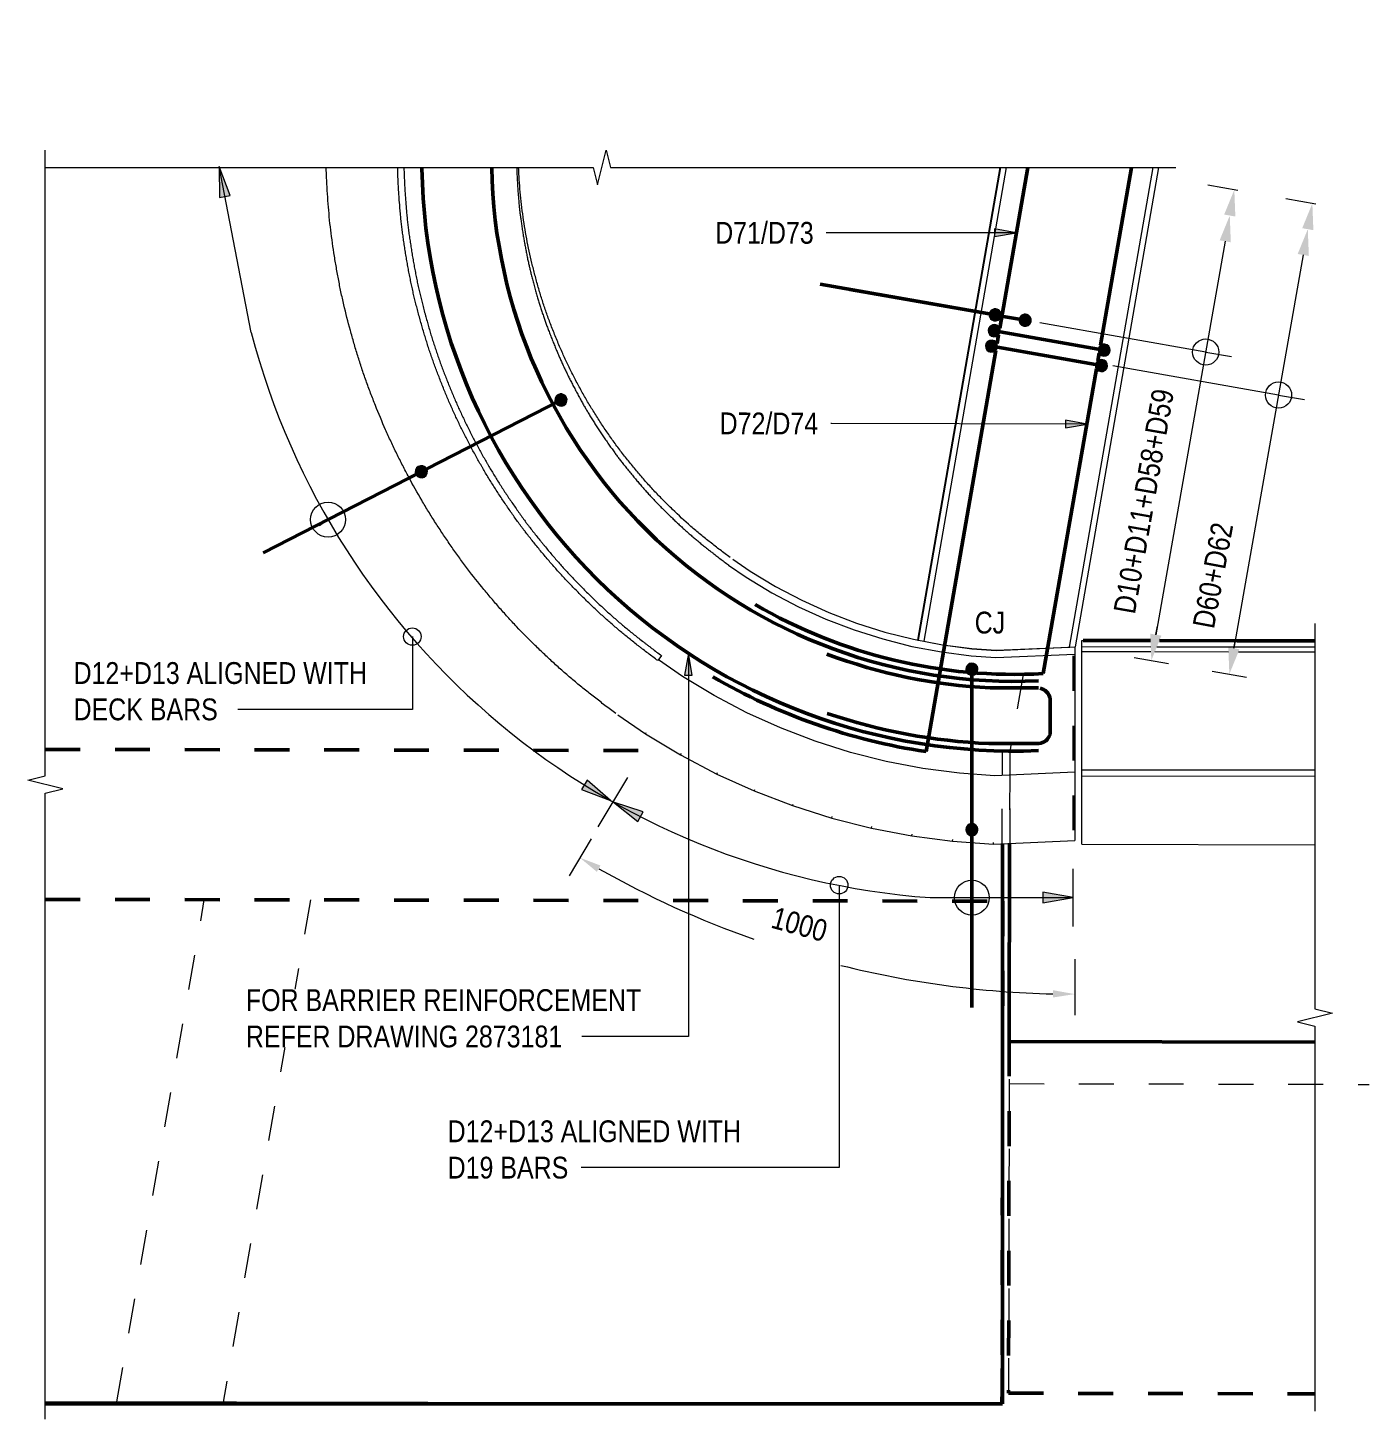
# Model space of a CAD drawing. Header units: metres. Extents: x 0 to 21, y 3 to 546.
# Drawn here: x 17.548 to 21.394, y 507.638 to 511.627 of the extents above; entities that cross this region are included whole.
import ezdxf

# ---------------------------------------------------------------- set-up
doc = ezdxf.new("R2010")
doc.units = ezdxf.units.M
doc.linetypes.add('JacobsDash', pattern=[0.0045, 0.003, -0.0015])
doc.linetypes.add('JacobsGridLine', pattern=[0.0145, 0.01, -0.001, 0.0025, -0.001])
doc.layers.get('Defpoints').update_dxf_attribs({"color": 41})
for name, color, linetype, lineweight in [('A-ANNO-DIMS', 7, 'Continuous', 9), ('A-ANNO-NOTE', 7, 'Continuous', 9), ('A-DETL', 7, 'Continuous', 13), ('A-DETL-GENF', 7, 'Continuous', 9), ('A-FLOR', 7, 'Continuous', 50), ('A-FLOR-HDLN', 7, 'JacobsDash', 18), ('A-WALL', 7, 'Continuous', 50), ('G-ANNO-TEXT', 7, 'Continuous', 9), ('S-BEAM', 7, 'Continuous', 50), ('S-BEAM-HDLN', 7, 'JacobsDash', 18), ('S-GRID', 7, 'Continuous', 9)]:
    doc.layers.add(name, color=color, linetype=linetype, lineweight=lineweight)
doc.styles.add('Arial Narrow_2', font='ARIALN.TTF', dxfattribs={"height": 0.0625})
doc.dimstyles.new('Dimension_Angle_T___º___1', dxfattribs={"dimscale": 0.3048, "dimtxt": 0.063964, "dimasz": 0.205052, "dimexe": 0.19685, "dimexo": 0.131234, "dimgap": 0.164042, "dimtad": 1, "dimdec": 3, "dimlfac": 1000, "dimrnd": 0.001, "dimzin": 0, "dimdsep": 46, "dimtxsty": 'Arial Narrow_2', "dimsah": 1, "dimcen": 0.09, "dimadec": 0, "dimazin": 0, "dimtfac": 1, "dimtdec": 4, "dimtix": 1, "dimtmove": 2, "dimatfit": 3, "dimfxl": 1, "dimtvp": 1, "dimtolj": 1, "dimtzin": 0, "dimlwd": 18, "dimlwe": 18, "dimarcsym": 2})

# ---------------------------------------------------------------- blocks, each defined once
blk = doc.blocks.new('Walls 2 - Walls 2-6845191-DRG-2873136 - DETAIL D')
at = {"layer": 'A-WALL', "lineweight": 13}
for p, q in [((-1111.6472, 509.872), (-1111.4112, 511.2266)), ((-1111.6446, 509.8715), (-1111.4085, 511.2266)), ((-1111.3933, 511.2266), (-1111.6299, 509.8687)), ((-1111.2116, 509.8518), (-1110.972, 511.2266)), ((-1110.9568, 511.2266), (-1111.1962, 509.8525)), ((-1111.6472, 509.872), (-1111.6446, 509.8715)), ((-1111.6446, 509.8715), (-1111.6299, 509.8687)), ((-1111.6299, 509.8687), (-1111.5759, 509.8584)), ((-1111.5759, 509.8584), (-1111.4917, 509.8474)), ((-1111.4225, 509.8425), (-1111.2116, 509.8518)), ((-1111.2115, 509.8518), (-1111.1962, 509.8525)), ((-1111.4917, 509.8474), (-1111.4225, 509.8425))]:
    blk.add_line(p, q, dxfattribs=at)
blk = doc.blocks.new('Generic Models 2 - Generic Models 2-7441711-DRG-2873136 - DETAIL D')
at = {"layer": 'S-BEAM'}
for p, q in [((-1111.1731, 509.8709), (-1110.9797, 509.8704)), ((-1111.1731, 509.8709), (-1111.1731, 509.8708)), ((-1110.9797, 509.8703), (-1111.1731, 509.8708)), ((-1110.5083, 509.8691), (-1110.9543, 509.8702)), ((-1110.9542, 509.8703), (-1110.5083, 509.8692)), ((-1111.3838, 509.2892), (-1111.3849, 508.7213)), ((-1111.3849, 508.7213), (-1110.5083, 508.7191))]:
    blk.add_line(p, q, dxfattribs=at)
at = {"layer": 'S-BEAM-HDLN'}
for p, q in [((-1111.3446, 509.7731), (-1111.3833, 509.551)), ((-1111.3833, 509.551), (-1111.3834, 509.4849)), ((-1111.3834, 509.4848), (-1111.3838, 509.2893))]:
    blk.add_line(p, q, dxfattribs=at)
blk = doc.blocks.new('03_SFR_ACS_Abutment_BR08_Retaining wall CS - ABUTMENT SOUTH WEST_B08-7985321-DRG-2873136 - DETAIL D')
at = {"layer": 'S-BEAM', "color": 252, "linetype": 'JacobsDash', "true_color": 0x888888}
for p, q in [((-1111.3846, 508.7213), (-1111.3868, 507.7129)), ((-1111.3868, 507.7129), (-1110.5083, 507.7109))]:
    blk.add_line(p, q, dxfattribs=at)
at = {"layer": 'S-BEAM-HDLN', "color": 252, "true_color": 0x888888}
for p, q in [((-1111.3825, 509.2893), (-1111.382, 509.4849)), ((-1111.382, 509.485), (-1111.382, 509.4879)), ((-1111.3837, 508.7214), (-1111.3825, 509.2892)), ((-1111.3859, 507.7129), (-1111.3837, 508.7213))]:
    blk.add_line(p, q, dxfattribs=at)
blk = doc.blocks.new('B_Det_Reinf_Bar Section_2D - Reo Dot_Scale 25_Cog End-6466701-DRG-2873136 - DETAIL D')
at = {"layer": 'A-DETL-GENF'}
blk.add_hatch(color=256, dxfattribs=at).paths.add_polyline_path([(-1111.4934, 509.7709), (-1111.4889, 509.7711), (-1111.4845, 509.7725), (-1111.4807, 509.775), (-1111.4776, 509.7783), (-1111.4755, 509.7824), (-1111.4745, 509.7869), (-1111.4747, 509.7914), (-1111.4761, 509.7958), (-1111.4785, 509.7996), (-1111.4819, 509.8027), (-1111.4859, 509.8048), (-1111.4904, 509.8058), (-1111.495, 509.8056), (-1111.4993, 509.8042), (-1111.5032, 509.8018), (-1111.5063, 509.7984), (-1111.5084, 509.7943), (-1111.5094, 509.7899), (-1111.5092, 509.7853), (-1111.5078, 509.781), (-1111.5053, 509.7771), (-1111.5019, 509.774), (-1111.4979, 509.7719)])
for start, end in [(25.0533, 205.0533), (205.0533, 25.0533)]:
    blk.add_arc((-1111.4919, 509.7884), 0.0175, start, end, dxfattribs=at)
blk = doc.blocks.new('CS_DET_Rebar Tagging1 - Scale 50-7773065-DRG-2873136 - DETAIL D')
at = {"layer": 'A-DETL-GENF', "lineweight": 13}
blk.add_line((-1111.4919, 509.1335), (-1111.4919, 509.0612), dxfattribs=at)
blk.add_circle((-1111.4919, 509.1335), 0.05, dxfattribs=at)
blk = doc.blocks.new('CS_DET_Rebar Tagging1 - Scale 50-7773066-DRG-2873136 - DETAIL D')
at = {"layer": 'A-DETL-GENF', "lineweight": 13}
blk.add_line((-1113.3377, 510.2171), (-1113.3619, 510.1994), dxfattribs=at)
blk.add_circle((-1113.3377, 510.2171), 0.05, dxfattribs=at)
blk = doc.blocks.new('B_Det_Reinf_Bar Section_2D - Reo Dot_Scale 25_Cog End-2355448-DRG-2873136 - DETAIL D')
at = {"layer": 'A-DETL-GENF'}
blk.add_hatch(color=256, dxfattribs=at).paths.add_polyline_path([(-1111.3408, 510.7713), (-1111.3363, 510.7714), (-1111.3319, 510.7728), (-1111.3281, 510.7753), (-1111.325, 510.7786), (-1111.3229, 510.7827), (-1111.3219, 510.7871), (-1111.3221, 510.7917), (-1111.3234, 510.7961), (-1111.3259, 510.7999), (-1111.3292, 510.803), (-1111.3333, 510.8051), (-1111.3378, 510.8061), (-1111.3423, 510.8059), (-1111.3467, 510.8046), (-1111.3505, 510.8021), (-1111.3537, 510.7986), (-1111.3557, 510.7947), (-1111.3567, 510.7902), (-1111.3565, 510.7857), (-1111.3552, 510.7813), (-1111.3527, 510.7774), (-1111.3493, 510.7744), (-1111.3453, 510.7722)])
for start, end in [(54.9462, 234.9462), (234.9462, 54.9462)]:
    blk.add_arc((-1111.3393, 510.7887), 0.0175, start, end, dxfattribs=at)
blk = doc.blocks.new('B_Det_Reinf_Bar Section_2D - Reo Dot_Scale 25_Cog End-V4-DRG-2873136 - DETAIL D')
at = {"layer": 'A-DETL-GENF'}
blk.add_hatch(color=256, dxfattribs=at).paths.add_polyline_path([(-1111.4264, 510.7863), (-1111.4218, 510.7865), (-1111.4175, 510.7879), (-1111.4136, 510.7904), (-1111.4105, 510.7937), (-1111.4082, 510.7986), (-1111.4074, 510.8022), (-1111.4076, 510.8068), (-1111.409, 510.8112), (-1111.4115, 510.815), (-1111.4148, 510.8181), (-1111.419, 510.8203), (-1111.4233, 510.8212), (-1111.4279, 510.821), (-1111.4323, 510.8196), (-1111.4361, 510.8172), (-1111.4392, 510.8138), (-1111.4413, 510.8098), (-1111.4423, 510.8053), (-1111.4421, 510.8008), (-1111.4407, 510.7964), (-1111.4383, 510.7925), (-1111.4349, 510.7895), (-1111.4309, 510.7873)])
for start, end in [(54.9462, 234.9462), (234.9462, 54.9462)]:
    blk.add_arc((-1111.4249, 510.8038), 0.0175, start, end, dxfattribs=at)
blk = doc.blocks.new('T2DExtentArrowReinf1 - Extent-7773067-DRG-2873136 - DETAIL D')
at = {"layer": 'A-DETL-GENF'}
for p, q in [((-1110.7297, 511.1609), (-1110.8155, 511.176)), ((-1110.7656, 511.0149), (-1110.9644, 509.8873)), ((-1110.8216, 510.6974), (-1111.2968, 510.7812)), ((-1110.9881, 509.8153), (-1110.9775, 509.8135))]:
    blk.add_line(p, q, dxfattribs=at)
blk = doc.blocks.new('T2DExtentArrowReinf1 - Extent-7773068-DRG-2873136 - DETAIL D')
at = {"layer": 'A-DETL-GENF'}
for p, q in [((-1110.506, 511.1218), (-1110.5918, 511.1369)), ((-1110.5419, 510.9758), (-1110.7407, 509.8482)), ((-1110.6127, 510.5742), (-1111.088, 510.6581)), ((-1110.7644, 509.7762), (-1110.7537, 509.7744))]:
    blk.add_line(p, q, dxfattribs=at)
blk = doc.blocks.new('CS_DET_BreakLine_ViewScale - Std Break-7449599-DRG-2873136 - DETAIL D')
at = {"layer": 'A-DETL-GENF'}
for p, q in [((-1112.5652, 511.1766), (-1112.5402, 511.2766)), ((-1112.5402, 511.2766), (-1112.5277, 511.2266)), ((-1114.1483, 511.2266), (-1112.5777, 511.2266)), ((-1112.5777, 511.2266), (-1112.5652, 511.1766)), ((-1112.5277, 511.2266), (-1110.9071, 511.2266))]:
    blk.add_line(p, q, dxfattribs=at)
blk = doc.blocks.new('CS_DET_BreakLine_ViewScale - Std Break-7449598-DRG-2873136 - DETAIL D')
at = {"layer": 'A-DETL-GENF'}
for p, q in [((-1114.1483, 509.4825), (-1114.1483, 511.2766)), ((-1114.1983, 509.47), (-1114.1483, 509.4825)), ((-1114.0983, 509.445), (-1114.1983, 509.47)), ((-1114.1483, 509.4325), (-1114.0983, 509.445)), ((-1114.1483, 507.6384), (-1114.1483, 509.4325))]:
    blk.add_line(p, q, dxfattribs=at)
blk = doc.blocks.new('CS_DET_BreakLine_ViewScale - Std Break-8193141-DRG-2873136 - DETAIL D')
at = {"layer": 'A-DETL-GENF'}
for p, q in [((-1110.5083, 509.9193), (-1110.5083, 508.8151)), ((-1110.5083, 508.8151), (-1110.4583, 508.8026)), ((-1110.4583, 508.8026), (-1110.5583, 508.7776)), ((-1110.5583, 508.7776), (-1110.5083, 508.7651)), ((-1110.5083, 508.7651), (-1110.5083, 507.6609))]:
    blk.add_line(p, q, dxfattribs=at)
blk = doc.blocks.new('CS_Arrowhead - CS_Arrowhead-6323874-DRG-2873136 - DETAIL D')
at = {"layer": 'A-ANNO-NOTE'}
blk.add_hatch(color=256, dxfattribs=at).paths.add_polyline_path([(-1113.6486, 511.1407), (-1113.6502, 511.2296), (-1113.6183, 511.1466)])
at = {"layer": 'A-ANNO-NOTE', "lineweight": 13}
for p, q in [((-1113.6183, 511.1466), (-1113.6502, 511.2296)), ((-1113.6502, 511.2296), (-1113.6486, 511.1407)), ((-1113.6486, 511.1407), (-1113.6183, 511.1466))]:
    blk.add_line(p, q, dxfattribs=at)
blk = doc.blocks.new('CS_Arrowhead - CS_Arrowhead-2458042-DRG-2873136 - DETAIL D')
at = {"layer": 'A-ANNO-NOTE'}
blk.add_hatch(color=256, dxfattribs=at).paths.add_polyline_path([(-1112.6108, 509.4434), (-1112.595, 509.4699), (-1112.5278, 509.4118)])
at = {"layer": 'A-ANNO-NOTE', "lineweight": 13}
for p, q in [((-1112.595, 509.4699), (-1112.6108, 509.4434)), ((-1112.5278, 509.4118), (-1112.595, 509.4699)), ((-1112.6108, 509.4434), (-1112.5278, 509.4118))]:
    blk.add_line(p, q, dxfattribs=at)
blk = doc.blocks.new('DIMBLOCK2-DRG-2873136 - DETAIL D')
at = {"layer": 'A-ANNO-DIMS', "color": 0, "lineweight": 18, "transparency": 16777216}
for p, q in [((19.1631, 509.3021), (19.1, 509.1964)), ((20.5495, 508.9575), (20.5495, 508.7969))]:
    blk.add_line(p, q, dxfattribs=at)
for start, end in [(240.4817, 250.5951), (255.996, 268.7072)]:
    blk.add_arc((20.5495, 511.6269), 2.77, start, end, dxfattribs=at)
at = {"layer": 'A-ANNO-DIMS', "color": 0, "transparency": 16777216}
for points in [[(19.1795, 509.2075), (19.19, 509.2255), (19.1307, 509.2479)], [(20.4872, 508.8681), (20.4869, 508.8472), (20.5495, 508.8569)]]:
    blk.add_solid(points, dxfattribs=at)
at = {"layer": 'Defpoints', "color": 0, "transparency": 16777216}
for p in [(20.5495, 511.6269), (19.1836, 509.3365), (20.5495, 508.9975), (20.0557, 508.9013)]:
    blk.add_point(p, dxfattribs=at)
at = {"layer": 'A-ANNO-DIMS', "color": 0, "lineweight": 18, "transparency": 16777216, "insert": (19.6919, 509.1084), "char_height": 0.0625, "width": 0.190066, "attachment_point": 1, "rotation": 344.5945, "line_spacing_factor": 0.974696, "style": 'Arial Narrow_2'}
blk.add_mtext('\\A1;1000\u200d', dxfattribs=at)

msp = doc.modelspace()

# ---------------------------------------------------------------- hatches: boundary and pattern name
at = {"layer": 'A-ANNO-NOTE', "lineweight": 5}
for points in [[(21.0098731, 511.0859652), (21.0068942, 511.1626475), (20.9778669, 511.091609), (20.9968489, 511.0882618)], [(20.9968489, 511.0121047), (20.99387, 511.0887871), (20.9648427, 511.0177485)], [(21.2335774, 511.0468531), (21.2305985, 511.1235355), (21.2015712, 511.0524969), (21.2205532, 511.0491497)], [(21.2205532, 510.9729926), (21.2175743, 511.049675), (21.188547, 510.9786365)], [(20.7689855, 509.8134628), (20.7980128, 509.8845014), (20.7660066, 509.8901452)], [(20.9926898, 509.7743508), (21.0217171, 509.8453893), (20.9897109, 509.8510332), (20.9917469, 509.7986239)]]:
    msp.add_hatch(color=256, dxfattribs=at).paths.add_polyline_path(points)
at = {"layer": 'G-ANNO-TEXT'}
for points in [[(20.3819329, 511.0393036), (20.3194329, 511.050324), (20.3194329, 511.0282832)], [(20.5853986, 510.4909353), (20.5229213, 510.5020833), (20.5228763, 510.4800425)], [(19.4419345, 509.8334457), (19.430914, 509.7709457), (19.4529549, 509.7709457)]]:
    msp.add_hatch(color=256, dxfattribs=at).paths.add_polyline_path(points)

# ---------------------------------------------------------------- linework, layer by layer
at = {"layer": 'A-ANNO-NOTE'}
for p, q in [((20.9250911, 510.6973535), (20.9989516, 510.6843293)), ((21.1339774, 510.5742081), (21.2078379, 510.5611839)), ((20.7820097, 509.8873233), (20.7863511, 509.9119435)), ((21.005714, 509.8482113), (21.0100554, 509.8728314)), ((20.7197451, 509.8221456), (20.8182258, 509.80478)), ((20.9434495, 509.7830336), (21.0419301, 509.765668))]:
    msp.add_line(p, q, dxfattribs=at)
for centre in [(20.9248539, 510.6973953), (20.9248539, 510.6973953), (21.1337402, 510.5742499), (21.1337402, 510.5742499)]:
    msp.add_circle(centre, 0.0375, dxfattribs=at)
at = {"layer": 'A-DETL'}
for p, q in [((18.1887769, 510.7536782), (18.0962723, 511.2295731)), ((19.1835743, 509.3364718), (19.2680888, 509.4781839)), ((20.5445513, 509.0507047), (20.5445513, 509.2157047)), ((20.1345946, 509.1335219), (20.5453384, 509.1335219))]:
    msp.add_line(p, q, dxfattribs=at)
at = {"layer": 'A-DETL', "lineweight": 50}
for p, q in [((20.3345244, 510.7659869), (20.4147846, 511.2266398)), ((20.7119537, 511.2266398), (20.6231201, 510.7167795)), ((19.819317, 510.8923404), (20.3215682, 510.8037758)), ((19.9048928, 510.8772503), (20.3044646, 510.8067918)), ((20.3386719, 510.8007598), (20.4071441, 510.7886858)), ((20.3267748, 510.7215083), (20.3311287, 510.7464975)), ((20.6167128, 510.7060372), (20.3357807, 510.7555754)), ((20.12305, 509.5522312), (20.3234293, 510.7023068)), ((20.6088983, 510.6617209), (20.3279662, 510.7112591)), ((20.6191168, 510.6938025), (20.6154104, 510.67253)), ((20.6113755, 510.6493713), (20.459171, 509.7757946)), ((18.6915975, 510.3623229), (19.0764743, 510.5599101)), ((18.2224428, 510.1214694), (18.676147, 510.354391)), ((18.6227701, 510.3269885), (18.6606966, 510.3464591)), ((20.2545204, 509.3457356), (20.2545204, 509.7883681)), ((20.2545204, 508.8183681), (20.2545204, 509.3283681)), ((20.2545204, 509.2783681), (20.2545204, 509.3110006)), ((20.3425915, 509.2871094), (20.3425915, 507.6821094)), ((20.3425915, 507.6821094), (17.5981825, 507.6821094))]:
    msp.add_line(p, q, dxfattribs=at)
at = {"layer": 'A-DETL', "linetype": 'JacobsDash', "lineweight": 25}
msp.add_line((20.5453384, 509.8264026), (20.5453384, 509.2866767), dxfattribs=at)
at = {"layer": 'A-DETL', "color": 252, "lineweight": 50, "true_color": 0x888888}
for p, q in [((20.4451804, 509.7350331), (20.3073931, 509.7350331)), ((20.4785546, 509.6007861), (20.4785546, 509.7050373)), ((20.4465485, 509.5750707), (20.3029885, 509.5750707))]:
    msp.add_line(p, q, dxfattribs=at)
for centre, radius, start, end in [((20.3762867, 511.2518762), 1.6984068, 180.9650306, 272.3247657), ((20.3762867, 511.2518762), 1.4984068, 180.9650306, 272.6352701), ((20.3762867, 511.2518762), 1.5184068, 249.2835707, 267.3994649), ((20.4404282, 509.6961812), 0.0391414, 13.0768493, 75.1691448), ((20.3762867, 511.2518762), 1.6784068, 251.3525455, 267.4970206), ((20.4416782, 509.6139079), 0.0391414, 277.1477363, 340.4127386)]:
    msp.add_arc(centre, radius, start, end, dxfattribs=at)
at = {"layer": 'A-DETL'}
msp.add_arc((20.2937327, 511.3031953), 2.1755018, 194.6310231, 265.8050637, dxfattribs=at)
at = {"layer": 'A-DETL', "lineweight": 50}
for radius, end in [(1.4784068, 273.2138704), (1.7184068, 261.525621)]:
    msp.add_arc((20.3762867, 511.2518762), radius, 239.8125896, end, dxfattribs=at)
at = {"layer": 'A-FLOR', "lineweight": 13}
for p, q in [((19.5689248, 510.1033761), (19.6186922, 510.0692405)), ((19.5569098, 510.0871716), (19.5566648, 510.0868358)), ((19.5567141, 510.0868358), (19.6075555, 510.0519425)), ((19.6075555, 510.0519425), (19.6813774, 510.0074352)), ((19.6186922, 510.0692405), (19.6914873, 510.02538)), ((19.6914873, 510.02538), (19.7667441, 509.985885)), ((19.6813774, 510.0074352), (19.7576985, 509.9673545)), ((19.7667441, 509.985885), (19.8441981, 509.9508878)), ((19.7576985, 509.9673545), (19.8362507, 509.931835)), ((19.8362507, 509.931835), (19.9167499, 509.9010106)), ((19.8441981, 509.9508878), (19.9235682, 509.9205206)), ((19.9167499, 509.9010106), (19.9989487, 509.8749765)), ((19.9235682, 509.9205206), (20.0046124, 509.8948762)), ((20.0046124, 509.8948762), (20.0870165, 509.8740484)), ((19.9989487, 509.8749765), (20.08253, 509.8538278)), ((20.08253, 509.8538278), (20.1671888, 509.8376467)), ((20.0870165, 509.8740484), (20.1704795, 509.8581181)), ((20.1704795, 509.8581181), (20.2137706, 509.8524732)), ((20.2137706, 509.8524732), (20.2547471, 509.8471304)), ((20.4898274, 509.8495914), (20.5499782, 509.852259)), ((20.5499782, 509.852259), (20.5499619, 509.8314216)), ((20.5699788, 509.8529651), (20.7674568, 509.852813)), ((20.5699927, 509.8707542), (20.7667793, 509.8702538)), ((20.7850589, 509.8527994), (21.2381825, 509.8524504)), ((20.7921646, 509.8701892), (21.2381825, 509.8690551)), ((19.364974, 509.827127), (19.3543477, 509.8128868)), ((19.4245079, 509.7676265), (19.3558483, 509.8147488)), ((20.1671888, 509.8376467), (20.2526659, 509.826479)), ((20.2526659, 509.826479), (20.3236465, 509.8214337)), ((20.2547471, 509.8471304), (20.3239258, 509.8422307)), ((20.3236465, 509.8214337), (20.5499619, 509.8314216)), ((20.3239258, 509.8422307), (20.4898274, 509.8495914)), ((20.5499619, 509.8314216), (20.5496977, 509.4930828)), ((20.7680459, 509.8376491), (20.5699669, 509.8377984)), ((20.9902374, 509.8374816), (20.778865, 509.8376409)), ((21.2381825, 509.8372946), (21.0184772, 509.8374603)), ((19.5154001, 509.7128275), (19.4245079, 509.7676265)), ((19.6093648, 509.6634811), (19.5154001, 509.7128275)), ((19.2397065, 509.6574266), (19.3186689, 509.6032335)), ((19.7060742, 509.6197513), (19.6093648, 509.6634811)), ((19.8051922, 509.5817974), (19.7060742, 509.6197513)), ((19.3186689, 509.6032335), (19.4194311, 509.5424838)), ((19.9063856, 509.5497475), (19.8051922, 509.5817974)), ((19.4194311, 509.5424838), (19.5235974, 509.4877799)), ((20.0092836, 509.5237109), (19.9063856, 509.5497475)), ((20.1135213, 509.5037876), (20.0092836, 509.5237109)), ((20.2187605, 509.490038), (20.1135213, 509.5037876)), ((20.5496977, 509.4930828), (20.3191005, 509.482906)), ((20.5496977, 509.4930828), (20.549545, 509.2974534)), ((20.5697032, 509.5001068), (21.2381825, 509.4995611)), ((19.5235974, 509.4877799), (19.6308054, 509.4393029)), ((20.3191005, 509.482906), (20.2187605, 509.490038)), ((20.5696893, 509.4823074), (21.2381825, 509.4817503)), ((19.6308054, 509.4393029), (19.740689, 509.3972267)), ((19.740689, 509.3972267), (19.852865, 509.3616983)), ((19.852865, 509.3616983), (19.9669321, 509.3328356)), ((19.9669321, 509.3328356), (20.0824905, 509.3107486)), ((20.0824905, 509.3107486), (20.1991563, 509.2955061)), ((20.1991563, 509.2955061), (20.3164719, 509.2871674)), ((20.3164719, 509.2871674), (20.549545, 509.2974534)), ((20.5695366, 509.2867019), (21.2381825, 509.2852742)), ((20.3396374, 507.6832799), (17.5981825, 507.6883974))]:
    msp.add_line(p, q, dxfattribs=at)
at = {"layer": 'A-FLOR', "lineweight": 13, "flags": 128}
for points in [[(20.5699669, 509.8377984), (20.5699728, 509.8453818), (20.5699788, 509.8529651)], [(20.5697032, 509.5001068), (20.569756, 509.5676452), (20.5698087, 509.6351835), (20.5698614, 509.7027218), (20.5699142, 509.7702601), (20.5699669, 509.8377984)], [(20.5696893, 509.4823074), (20.5696963, 509.4912071), (20.5697032, 509.5001068)], [(20.5695366, 509.2867019), (20.5695536, 509.3084421), (20.5695705, 509.3301806), (20.5695875, 509.3519177), (20.5696045, 509.3736531), (20.5696214, 509.3953871), (20.5696384, 509.4171195), (20.5696554, 509.4388503), (20.5696724, 509.4605797), (20.5696893, 509.4823074)]]:
    msp.add_lwpolyline(points, dxfattribs=at)
at = {"layer": 'A-FLOR', "lineweight": 13}
for points, knots in [([(19.233849, 509.6613828), (19.2233567, 509.6691275), (19.2078228, 509.6807567), (19.187531, 509.6962726), (19.1725004, 509.7079436), (19.1577454, 509.7195327), (19.1432488, 509.7310629), (19.1288884, 509.7426952), (19.1097688, 509.7585511), (19.0858272, 509.7791036), (19.0575316, 509.8043415), (19.0298686, 509.8301221), (18.9935902, 509.8652148), (18.9578768, 509.9008937), (18.9236397, 509.9379571), (18.8984974, 509.9662406), (18.8738646, 509.9949686), (18.841748, 510.0338865), (18.8103347, 510.0734014), (18.7805811, 510.114154), (18.7588535, 510.1451433), (18.7375549, 510.1764271), (18.7168466, 510.2081036), (18.696679, 510.2401281), (18.6706115, 510.2833303), (18.646224, 510.3275275), (18.6226899, 510.372157), (18.6056746, 510.4059546), (18.5893468, 510.4400996), (18.5684391, 510.4860287), (18.549211, 510.5326938), (18.5307833, 510.5796673), (18.5176252, 510.6151454), (18.5053205, 510.6509381), (18.4937046, 510.6869608), (18.4828892, 510.7232217), (18.469374, 510.7718357), (18.4565865, 510.8206501), (18.4458025, 510.8699554), (18.4384202, 510.9070841), (18.4317013, 510.9443177), (18.4236788, 510.9941236), (18.416542, 511.0440945), (18.4114827, 511.094296), (18.4084127, 511.1320173), (18.4058733, 511.1697768), (18.4043471, 511.2013264), (18.4036685, 511.2202858), (18.4034697, 511.2266395)], [-1, -1, -1, -1, -0.999, -0.9985, -0.998, -0.9975, -0.997, -0.9965, -0.996, -0.995, -0.994, -0.993, -0.992, -0.99, -0.989, -0.988, -0.987, -0.986, -0.984, -0.983, -0.982, -0.981, -0.98, -0.979, -0.978, -0.976, -0.975, -0.974, -0.973, -0.972, -0.97, -0.969, -0.968, -0.967, -0.966, -0.965, -0.964, -0.962, -0.961, -0.96, -0.959, -0.958, -0.956, -0.955, -0.954, -0.953, -0.952, -0.95149605979, -0.95149605979, -0.95149605979, -0.95149605979]), ([(19.3543477, 509.8128868), (19.3448364, 509.8199073), (19.3307454, 509.8304534), (19.3147324, 509.8426872), (19.3056952, 509.8496694), (19.296588, 509.8567531), (19.2852787, 509.8656257), (19.267832, 509.879477), (19.2517192, 509.8926176), (19.2353423, 509.9064557), (19.222897, 509.9171933), (19.2104453, 509.9281423), (19.1982536, 509.9390743), (19.1862719, 509.9500485), (19.1742613, 509.9612755), (19.1622341, 509.9727318), (19.1499824, 509.9845894), (19.1375244, 509.9967847), (19.1215026, 510.0126654), (19.1061949, 510.0282287), (19.0917916, 510.0434164), (19.0808259, 510.0552684), (19.0697172, 510.0675229), (19.0550155, 510.0840417), (19.0404466, 510.100853), (19.02625, 510.1176912), (19.0155208, 510.130646), (19.0045937, 510.1440252), (18.9939646, 510.1572085), (18.9836869, 510.1701781), (18.9754269, 510.1808217), (18.9690062, 510.1892495), (18.9627322, 510.1975963), (18.9548307, 510.2083229), (18.9452393, 510.221646), (18.9323926, 510.2398415), (18.9193899, 510.2586969), (18.907026, 510.2770747), (18.8978921, 510.2909253), (18.8887999, 510.304976), (18.8798444, 510.3190713), (18.8710664, 510.3331607), (18.8625253, 510.34716), (18.855708, 510.358613), (18.8503851, 510.3677488), (18.8450408, 510.3770479), (18.8383629, 510.3888945), (18.8303248, 510.4034774), (18.8235911, 510.4159284), (18.8181836, 510.4260426), (18.810218, 510.4410601), (18.8013311, 510.4582122), (18.7915215, 510.4778356), (18.7843341, 510.4925742), (18.7772426, 510.5074823), (18.7702723, 510.5224912), (18.7635889, 510.537268), (18.7571701, 510.5519083), (18.7507498, 510.5669981), (18.7443549, 510.5824236), (18.7379609, 510.5981942), (18.7293871, 510.6197083), (18.7213516, 510.6404593), (18.7137976, 510.6608544), (18.70841, 510.6759133), (18.7031074, 510.6912831), (18.6978684, 510.7069719), (18.6928221, 510.7225776), (18.6879969, 510.7380486), (18.6832854, 510.7537362), (18.678692, 510.7695873), (18.6748825, 510.7831672), (18.6718298, 510.7942545), (18.6687642, 510.8055029), (18.6650695, 510.8192783), (18.6608641, 510.8354436), (18.6575778, 510.8485901), (18.6550873, 510.858933), (18.6527049, 510.8691109), (18.6497993, 510.8820904), (18.6463852, 510.8981694), (18.6430873, 510.9144379), (18.6399257, 510.930786), (18.6369049, 510.947167), (18.6340521, 510.9634521), (18.6313227, 510.9799157), (18.6290921, 510.9940251), (18.6273488, 511.0053759), (18.6256693, 511.0165618), (18.6236835, 511.0303282), (18.6215106, 511.0464815), (18.6198955, 511.059618), (18.6187251, 511.0699893), (18.6176006, 511.0805562), (18.6157597, 511.0994215), (18.6139065, 511.1217454), (18.6122671, 511.1444195), (18.6111899, 511.1610959), (18.6102721, 511.1776112), (18.6094933, 511.1942989), (18.6088616, 511.2107404), (18.6085373, 511.2215016), (18.6084026, 511.226704)], [-1, -1, -1, -1, -0.9990234375, -0.99853515625, -0.99829101562, -0.998046875, -0.99755859375, -0.9970703125, -0.99609375, -0.99560546875, -0.9951171875, -0.99462890625, -0.994140625, -0.99365234375, -0.9931640625, -0.99267578125, -0.9921875, -0.99169921875, -0.9912109375, -0.990234375, -0.98974609375, -0.9892578125, -0.98876953125, -0.98828125, -0.9873046875, -0.98681640625, -0.986328125, -0.98583984375, -0.9853515625, -0.98486328125, -0.984375, -0.98413085938, -0.98388671875, -0.9833984375, -0.98291015625, -0.982421875, -0.9814453125, -0.98095703125, -0.98046875, -0.97998046875, -0.9794921875, -0.97900390625, -0.978515625, -0.97802734375, -0.97778320312, -0.9775390625, -0.97705078125, -0.9765625, -0.97607421875, -0.97583007812, -0.9755859375, -0.974609375, -0.97412109375, -0.9736328125, -0.97314453125, -0.97265625, -0.97216796875, -0.9716796875, -0.97119140625, -0.970703125, -0.97021484375, -0.9697265625, -0.96875, -0.96826171875, -0.9677734375, -0.96728515625, -0.966796875, -0.96630859375, -0.9658203125, -0.96533203125, -0.96484375, -0.96435546875, -0.96411132812, -0.9638671875, -0.96337890625, -0.962890625, -0.96240234375, -0.96215820312, -0.9619140625, -0.96142578125, -0.9609375, -0.96044921875, -0.9599609375, -0.95947265625, -0.958984375, -0.95849609375, -0.9580078125, -0.95776367188, -0.95751953125, -0.95703125, -0.95654296875, -0.9560546875, -0.95581054688, -0.95556640625, -0.955078125, -0.9541015625, -0.95361328125, -0.953125, -0.95263671875, -0.9521484375, -0.95166015625, -0.95120026457, -0.95120026457, -0.95120026457, -0.95120026457]), ([(18.6263283, 511.2266797), (18.6264601, 511.2216185), (18.6267793, 511.2110501), (18.627402, 511.1948436), (18.6281738, 511.1783084), (18.6290823, 511.1619593), (18.6301496, 511.1454352), (18.6313706, 511.1285501), (18.6326947, 511.1118647), (18.6341349, 511.095464), (18.635434, 511.0821499), (18.6365432, 511.0717274), (18.6376955, 511.061517), (18.6392878, 511.0485652), (18.6414355, 511.0325975), (18.6434028, 511.0189589), (18.6450697, 511.0078572), (18.6463682, 510.9994023), (18.6476904, 510.9909578), (18.6494671, 510.9798534), (18.6517224, 510.9662487), (18.6545458, 510.9501317), (18.6575384, 510.9339036), (18.6606701, 510.9177103), (18.6639358, 510.9016006), (18.6673134, 510.8856937), (18.6701796, 510.8728906), (18.6725255, 510.862869), (18.6749821, 510.8526666), (18.6782298, 510.8396742), (18.6823967, 510.8236566), (18.686066, 510.8099756), (18.6891167, 510.798782), (18.6921506, 510.7877627), (18.6959302, 510.77429), (18.7004764, 510.758602), (18.705136, 510.7430872), (18.709903, 510.7278028), (18.7148942, 510.7123672), (18.7200804, 510.6968367), (18.7253208, 510.6816476), (18.7306364, 510.6667899), (18.738104, 510.6466276), (18.7460651, 510.6260679), (18.7545917, 510.604672), (18.7609385, 510.5890181), (18.7672748, 510.5737341), (18.7736251, 510.5588091), (18.7799578, 510.5443653), (18.7865609, 510.5297657), (18.7934612, 510.5149075), (18.8004798, 510.5001526), (18.8075888, 510.4855749), (18.8172947, 510.466159), (18.8260929, 510.4491777), (18.8339988, 510.4342727), (18.8393718, 510.424223), (18.8460545, 510.4118662), (18.8540167, 510.3974212), (18.8606186, 510.3857097), (18.8658946, 510.3765295), (18.8711419, 510.3675234), (18.877868, 510.3562233), (18.8863159, 510.3423767), (18.8950085, 510.3284244), (18.9038818, 510.3144585), (18.9128928, 510.3005332), (18.9219364, 510.28682), (18.931123, 510.2731627), (18.9406304, 510.2592731), (18.9502843, 510.2453729), (18.959828, 510.2318581), (18.9693167, 510.2186772), (18.9771122, 510.2080949), (18.9832892, 510.1998771), (18.9896201, 510.1915672), (18.9977773, 510.1810558), (19.0079561, 510.1682112), (19.0167299, 510.1573279), (19.023947, 510.1484649), (19.0311221, 510.1397083), (19.0400014, 510.1289879), (19.0540475, 510.1123279), (19.068484, 510.0956693), (19.083041, 510.0793132), (19.0940379, 510.067182), (19.1048675, 510.0554774), (19.1190514, 510.040521), (19.134189, 510.0251298), (19.1500832, 510.0093754), (19.1624765, 509.9972434), (19.1746397, 509.9854716), (19.1865508, 509.9741261), (19.198434, 509.9630182), (19.2102739, 509.9521739), (19.2223292, 509.9413641), (19.2346564, 509.9305245), (19.2469687, 509.9199017), (19.2631461, 509.9062324), (19.2790418, 509.8932685), (19.2963625, 509.879517), (19.3076101, 509.8706928), (19.3166603, 509.8636533), (19.323391, 509.8584532), (19.3301619, 509.8532611), (19.3438746, 509.8428208), (19.3555259, 509.8341009), (19.364974, 509.827127)], [0.95120835068, 0.95120835068, 0.95120835068, 0.95120835068, 0.95166015625, 0.9521484375, 0.95263671875, 0.953125, 0.95361328125, 0.9541015625, 0.95458984375, 0.955078125, 0.95556640625, 0.95581054688, 0.9560546875, 0.95654296875, 0.95703125, 0.95751953125, 0.95776367188, 0.9580078125, 0.95825195312, 0.95849609375, 0.958984375, 0.95947265625, 0.9599609375, 0.96044921875, 0.9609375, 0.96142578125, 0.9619140625, 0.96215820312, 0.96240234375, 0.962890625, 0.96337890625, 0.9638671875, 0.96411132812, 0.96435546875, 0.96484375, 0.96533203125, 0.9658203125, 0.96630859375, 0.966796875, 0.96728515625, 0.9677734375, 0.96826171875, 0.96875, 0.9697265625, 0.97021484375, 0.970703125, 0.97119140625, 0.9716796875, 0.97216796875, 0.97265625, 0.97314453125, 0.9736328125, 0.97412109375, 0.974609375, 0.9755859375, 0.97583007812, 0.97607421875, 0.9765625, 0.97705078125, 0.9775390625, 0.97778320312, 0.97802734375, 0.978515625, 0.97900390625, 0.9794921875, 0.97998046875, 0.98046875, 0.98095703125, 0.9814453125, 0.98193359375, 0.982421875, 0.98291015625, 0.9833984375, 0.98388671875, 0.98413085938, 0.984375, 0.98486328125, 0.9853515625, 0.98583984375, 0.98608398438, 0.986328125, 0.98681640625, 0.9873046875, 0.98828125, 0.98876953125, 0.9892578125, 0.98974609375, 0.990234375, 0.9912109375, 0.99169921875, 0.9921875, 0.99267578125, 0.9931640625, 0.99365234375, 0.994140625, 0.99462890625, 0.9951171875, 0.99560546875, 0.99609375, 0.9970703125, 0.99755859375, 0.998046875, 0.99829101562, 0.99853515625, 0.99877929688, 0.9990234375, 1, 1, 1, 1]), ([(18.9496411, 511.2266771), (18.9496845, 511.2253036), (18.9498804, 511.2193493), (18.9502932, 511.2086035), (18.9508288, 511.1971355), (18.9513104, 511.1881024), (18.9518264, 511.1791856), (18.9524237, 511.1699249), (18.9530957, 511.160384), (18.9538216, 511.150577), (18.9547586, 511.1387804), (18.9559503, 511.1252236), (18.9569711, 511.1147771), (18.9578038, 511.1069577), (18.9584241, 511.1014622), (18.9591006, 511.095804), (18.9600962, 511.0878917), (18.9615079, 511.0773857), (18.9631451, 511.0660274), (18.9645803, 511.0564667), (18.9657306, 511.0489767), (18.9669007, 511.0415038), (18.9684358, 511.0319108), (18.9699462, 511.0228039), (18.9714642, 511.0140208), (18.9730409, 511.0051359), (18.9751036, 510.9939509), (18.9777017, 510.9805168), (18.9799337, 510.9695075), (18.9817562, 510.9608263), (18.9830899, 510.9546287), (18.9844024, 510.9486888), (18.9856893, 510.9430266), (18.9869547, 510.9376207), (18.9883408, 510.931862), (18.9898229, 510.9258595), (18.9919354, 510.9174939), (18.99483, 510.9063622), (18.9980429, 510.8943784), (19.0008252, 510.8841699), (19.0028481, 510.876823), (19.0048201, 510.8697501), (19.0073787, 510.8607033), (19.0104592, 510.8500762), (19.0135712, 510.8397167), (19.0160398, 510.8317261), (19.0185797, 510.8236576), (19.0219072, 510.8133648), (19.0261448, 510.800675), (19.030266, 510.7887362), (19.0342866, 510.7774971), (19.0387241, 510.7655119), (19.0435092, 510.7529692), (19.0478783, 510.7417956), (19.051614, 510.7323817), (19.0554252, 510.7228552), (19.0599978, 510.7115813), (19.0652869, 510.6988256), (19.0695141, 510.6888941), (19.0727869, 510.6813721), (19.0760055, 510.6740901), (19.0794683, 510.6664304), (19.0831241, 510.6585078), (19.0869191, 510.6503842), (19.0916653, 510.6404083), (19.0973682, 510.6287133), (19.102264, 510.61892), (19.1062894, 510.6110095), (19.1103668, 510.6030883), (19.1146921, 510.5948205), (19.1192426, 510.5862406), (19.1228071, 510.5795737), (19.1263061, 510.5730789), (19.1308602, 510.5646982), (19.1363601, 510.5547223), (19.1415946, 510.545439), (19.1456411, 510.5383988), (19.1485609, 510.5333876), (19.1515533, 510.5283246), (19.1557523, 510.5213134), (19.1613866, 510.512077), (19.1685445, 510.5005865), (19.1759417, 510.4889436), (19.1834842, 510.4772878), (19.1896937, 510.467873), (19.1946949, 510.4604011), (19.19988, 510.4527264), (19.2052974, 510.4448109), (19.2109159, 510.4366923), (19.2163784, 510.4288594), (19.2230362, 510.4194326), (19.2306545, 510.4088526), (19.2365493, 510.4008543), (19.2409813, 510.3949579), (19.2445174, 510.3903159), (19.2482251, 510.3855087), (19.2534105, 510.3788618), (19.2603481, 510.3701054), (19.2678496, 510.3607985), (19.2742659, 510.3529189), (19.2805372, 510.3452654), (19.2865785, 510.3379732), (19.2923454, 510.3311016), (19.2981396, 510.3242616), (19.3055024, 510.3156882), (19.314519, 510.3053745), (19.3234848, 510.2953012), (19.3324726, 510.2853873), (19.339452, 510.2778475), (19.3447011, 510.2722767), (19.3499596, 510.2667675), (19.3571441, 510.2593729), (19.3665569, 510.2498834), (19.3750998, 510.2414135), (19.381429, 510.2352), (19.3851546, 510.2315575), (19.3906387, 510.2262104), (19.3985718, 510.2185349), (19.4083984, 510.2091761), (19.4163752, 510.2017205), (19.4226548, 510.1959392), (19.4288625, 510.1902842), (19.4352969, 510.1845136), (19.4418984, 510.1786807), (19.4486391, 510.172781), (19.4552266, 510.1670982), (19.4616254, 510.1616633), (19.4662856, 510.1577481), (19.4709282, 510.153892), (19.4770313, 510.1488801), (19.4836341, 510.1435455), (19.4908527, 510.1377899), (19.4966472, 510.1332029), (19.5025843, 510.1285313), (19.5086731, 510.1237682), (19.5147006, 510.11908), (19.520523, 510.1145818), (19.5263773, 510.1100925), (19.5343677, 510.1040089), (19.5445119, 510.0963648), (19.5527544, 510.0902387), (19.5569098, 510.0871716)], [0.95151300015, 0.95151300015, 0.95151300015, 0.95151300015, 0.95166015625, 0.9521484375, 0.95263671875, 0.95288085938, 0.953125, 0.95361328125, 0.95385742188, 0.9541015625, 0.95458984375, 0.955078125, 0.95556640625, 0.95581054688, 0.9560546875, 0.95629882812, 0.95654296875, 0.95703125, 0.95751953125, 0.95776367188, 0.9580078125, 0.95825195312, 0.95849609375, 0.958984375, 0.95922851562, 0.95947265625, 0.9599609375, 0.96044921875, 0.9609375, 0.96118164062, 0.96142578125, 0.96166992188, 0.9619140625, 0.96215820312, 0.96240234375, 0.96264648438, 0.962890625, 0.96337890625, 0.9638671875, 0.96411132812, 0.96435546875, 0.96459960938, 0.96484375, 0.96533203125, 0.9658203125, 0.96606445312, 0.96630859375, 0.966796875, 0.96728515625, 0.9677734375, 0.96826171875, 0.96875, 0.96923828125, 0.9697265625, 0.96997070312, 0.97021484375, 0.970703125, 0.97119140625, 0.9716796875, 0.97192382812, 0.97216796875, 0.97265625, 0.97290039062, 0.97314453125, 0.9736328125, 0.97412109375, 0.974609375, 0.97485351562, 0.97509765625, 0.9755859375, 0.97583007812, 0.97607421875, 0.97631835938, 0.9765625, 0.97705078125, 0.9775390625, 0.97778320312, 0.97802734375, 0.97827148438, 0.978515625, 0.97900390625, 0.9794921875, 0.97998046875, 0.98046875, 0.98095703125, 0.98120117188, 0.9814453125, 0.98193359375, 0.98217773438, 0.982421875, 0.98291015625, 0.9833984375, 0.98388671875, 0.98413085938, 0.984375, 0.98461914062, 0.98486328125, 0.9853515625, 0.98583984375, 0.98608398438, 0.986328125, 0.98681640625, 0.98706054688, 0.9873046875, 0.98779296875, 0.98828125, 0.98876953125, 0.9892578125, 0.98974609375, 0.98999023438, 0.990234375, 0.99072265625, 0.9912109375, 0.99169921875, 0.99194335938, 0.99206542969, 0.9921875, 0.99267578125, 0.9931640625, 0.99365234375, 0.99389648438, 0.994140625, 0.99462890625, 0.99487304688, 0.9951171875, 0.99560546875, 0.99584960938, 0.99609375, 0.99633789062, 0.99658203125, 0.9970703125, 0.99731445312, 0.99755859375, 0.99780273438, 0.998046875, 0.99829101562, 0.99853515625, 0.99877929688, 0.9990234375, 0.99951171875, 1, 1, 1, 1]), ([(19.5615061, 510.1086066), (19.5518535, 510.1156729), (19.5326929, 510.1299775), (19.5044253, 510.1520028), (19.4765141, 510.1744381), (19.4400009, 510.2051847), (19.4049662, 510.2379789), (19.3708066, 510.2713709), (19.3458202, 510.2970387), (19.3218636, 510.3234102), (19.2985523, 510.3504003), (19.2753636, 510.378156), (19.2528503, 510.4064938), (19.2314934, 510.4352621), (19.2108721, 510.4645241), (19.1906103, 510.4944629), (19.1711215, 510.5248319), (19.1529836, 510.5549161), (19.1356164, 510.5854339), (19.1183834, 510.6173869), (19.1019091, 510.6498059), (19.0868444, 510.6813928), (19.0725479, 510.7134349), (19.0582108, 510.747941), (19.0447037, 510.7827579), (19.0327892, 510.8156876), (19.0217537, 510.8488022), (19.0113696, 510.8833913), (19.0018444, 510.9181847), (18.9930731, 510.9523606), (18.9851427, 510.9867917), (18.9782623, 511.0219845), (18.9722339, 511.0574252), (18.9666943, 511.0933465), (18.9620345, 511.1294037), (18.9587215, 511.1649607), (18.9565285, 511.1973031), (18.9554031, 511.2179235), (18.9549996, 511.2266026)], [-1, -1, -1, -1, -0.9910714286, -0.9821428571, -0.9732142857, -0.9642857143, -0.9464285714, -0.9375, -0.9285714286, -0.9196428571, -0.9107142857, -0.9017857143, -0.8928571429, -0.8839285714, -0.875, -0.8660714286, -0.8571428571, -0.8482142857, -0.8392857143, -0.8303571429, -0.8214285714, -0.8125, -0.8035714286, -0.7946428571, -0.7857142857, -0.7767857143, -0.7678571429, -0.7589285714, -0.75, -0.7410714286, -0.7321428571, -0.7232142857, -0.7142857143, -0.7053571429, -0.6964285714, -0.6875, -0.6785714286, -0.6720916737, -0.6720916737, -0.6720916737, -0.6720916737]), ([(20.5699788, 509.8529651), (20.5699808, 509.8556163), (20.5699855, 509.8615657), (20.5699901, 509.8674796), (20.5699927, 509.8707542)], [0, 0, 0, 0, 0.444444444, 1, 1, 1, 1])]:
    msp.add_open_spline(points, degree=3, knots=knots, dxfattribs=at)
at = {"layer": 'A-FLOR-HDLN'}
for p, q in [((19.3186689, 509.6032335), (19.3210854, 509.6069869)), ((19.4194311, 509.5424838), (19.4216385, 509.5464017)), ((19.5235974, 509.4877799), (19.5255845, 509.4918505)), ((19.6308054, 509.4393029), (19.6325618, 509.4435134)), ((19.740689, 509.3972267), (19.7422046, 509.4015637)), ((19.852865, 509.3616983), (19.8541313, 509.3661474)), ((19.9669321, 509.3328356), (19.9679408, 509.3373818)), ((20.0824905, 509.3107486), (20.0832344, 509.3153762)), ((20.1991563, 509.2955061), (20.1996292, 509.3001987)), ((20.3164726, 509.2872171), (20.3165357, 509.2919176))]:
    msp.add_line(p, q, dxfattribs=at)
at = {"layer": 'G-ANNO-TEXT'}
for p, q in [((20.3819329, 511.0393036), (20.3194329, 511.050324)), ((20.3194329, 511.050324), (20.3194329, 511.0282832)), ((19.838868, 511.0393036), (19.8372378, 511.0393036)), ((20.3819329, 511.0393036), (19.838868, 511.0393036)), ((20.3194329, 511.0282832), (20.3819329, 511.0393036)), ((19.8516602, 510.4924329), (19.85003, 510.4924363)), ((20.5853986, 510.4909353), (19.8516602, 510.4924329)), ((20.5229213, 510.5020833), (20.5228763, 510.4800425)), ((20.5228763, 510.4800425), (20.5853986, 510.4909353)), ((20.5853986, 510.4909353), (20.5229213, 510.5020833)), ((18.6505398, 509.8817849), (18.6505398, 509.6731473)), ((19.4419345, 509.8334457), (19.430914, 509.7709457)), ((19.4529549, 509.7709457), (19.4419345, 509.8334457)), ((19.4419345, 509.8334457), (19.4419345, 508.7354782)), ((19.430914, 509.7709457), (19.4529549, 509.7709457)), ((18.5712217, 509.6731473), (18.1499287, 509.6731473)), ((18.6505398, 509.6731473), (18.5712217, 509.6731473)), ((19.874177, 509.1691776), (19.874177, 508.3594799)), ((19.3667532, 508.7354782), (19.1367948, 508.7354782)), ((19.4419345, 508.7354782), (19.3667532, 508.7354782)), ((19.6656298, 508.3594799), (19.1347082, 508.3594799)), ((19.874177, 508.3594799), (19.6656298, 508.3594799))]:
    msp.add_line(p, q, dxfattribs=at)
for centre in [(18.6505398, 509.8817849), (19.874177, 509.1691776)]:
    msp.add_circle(centre, 0.025, dxfattribs=at)
at = {"layer": 'S-BEAM', "color": 252, "linetype": 'JacobsDash', "true_color": 0x888888}
for p, q in [((17.5981825, 509.5584005), (19.3985092, 509.5550397)), ((17.5981825, 509.1283998), (20.3435338, 509.1232748)), ((20.3435338, 509.1232748), (20.3408456, 507.6832773)), ((20.3408456, 507.6832773), (20.3396869, 507.6832795))]:
    msp.add_line(p, q, dxfattribs=at)
at = {"layer": 'S-BEAM-HDLN', "color": 252, "true_color": 0x888888}
for p, q in [((20.3420255, 509.4839674), (20.3421549, 509.5532781)), ((20.3416603, 509.2883287), (20.3420253, 509.483868)), ((20.3413523, 509.1233085), (20.3416601, 509.2882293)), ((17.8033958, 507.6880639), (18.0541787, 509.1275485)), ((18.3585984, 509.1269803), (18.1078155, 507.6874957)), ((20.3386641, 507.6833313), (20.3413522, 509.1232789))]:
    msp.add_line(p, q, dxfattribs=at)
at = {"layer": 'S-GRID', "linetype": 'JacobsGridLine', "lineweight": 18}
msp.add_line((20.3615708, 508.6003557), (21.3935086, 508.5980862), dxfattribs=at)

# ---------------------------------------------------------------- block references
at = {"layer": 'A-ANNO-NOTE'}
for name in ['CS_Arrowhead - CS_Arrowhead-6323874-DRG-2873136 - DETAIL D', 'CS_Arrowhead - CS_Arrowhead-2458042-DRG-2873136 - DETAIL D']:
    msp.add_blockref(name, (1131.7464397, 0), dxfattribs=at)
for name, p, rotation in [('CS_Arrowhead - CS_Arrowhead-6323874-DRG-2873136 - DETAIL D', (1119.2329996, 1049.3698648), 50.80302473065891), ('CS_Arrowhead - CS_Arrowhead-2458042-DRG-2873136 - DETAIL D', (1236.909699, 642.0852017), 30.84022759539132)]:
    msp.add_blockref(name, p, dxfattribs=dict(at, rotation=rotation))
at = {"layer": 'A-DETL-GENF'}
for name, p in [('CS_DET_BreakLine_ViewScale - Std Break-7449598-DRG-2873136 - DETAIL D', (1131.7464397, 0)), ('CS_DET_BreakLine_ViewScale - Std Break-7449599-DRG-2873136 - DETAIL D', (1131.7464397, 0)), ('T2DExtentArrowReinf1 - Extent-7773067-DRG-2873136 - DETAIL D', (1131.7464397, 0)), ('T2DExtentArrowReinf1 - Extent-7773068-DRG-2873136 - DETAIL D', (1131.7464397, 0)), ('B_Det_Reinf_Bar Section_2D - Reo Dot_Scale 25_Cog End-V4-DRG-2873136 - DETAIL D', (1131.7464397, 0)), ('B_Det_Reinf_Bar Section_2D - Reo Dot_Scale 25_Cog End-2355448-DRG-2873136 - DETAIL D', (1131.7464397, 0)), ('CS_DET_Rebar Tagging1 - Scale 50-7773066-DRG-2873136 - DETAIL D', (1131.7464397, 0)), ('CS_DET_BreakLine_ViewScale - Std Break-8193141-DRG-2873136 - DETAIL D', (1131.7464397, 0)), ('B_Det_Reinf_Bar Section_2D - Reo Dot_Scale 25_Cog End-6466701-DRG-2873136 - DETAIL D', (1131.7464397, 0)), ('B_Det_Reinf_Bar Section_2D - Reo Dot_Scale 25_Cog End-6466701-DRG-2873136 - DETAIL D', (1131.7464397, -0.46)), ('CS_DET_Rebar Tagging1 - Scale 50-7773065-DRG-2873136 - DETAIL D', (1131.7464397, 0))]:
    msp.add_blockref(name, p, dxfattribs=at)
for p, rotation in [((1018.2182052, 1217.5081933), 59.94621442041939), ((1018.2103907, 1217.463877), 59.94621442041939), ((1018.5333432, 1217.4526234), 59.94621442041939), ((1018.5255287, 1217.4083071), 59.94621442041939), ((73.1888627, -711.0661851), 297.1749478184387), ((72.7885355, -711.2717041), 297.1749478184388)]:
    msp.add_blockref('B_Det_Reinf_Bar Section_2D - Reo Dot_Scale 25_Cog End-6466701-DRG-2873136 - DETAIL D', p, dxfattribs=dict(at, rotation=rotation))
at = {"layer": 'A-WALL', "lineweight": 13}
msp.add_blockref('Walls 2 - Walls 2-6845191-DRG-2873136 - DETAIL D', (1131.7464397, 0), dxfattribs=at)
at = {"layer": 'S-BEAM-HDLN'}
msp.add_blockref('Generic Models 2 - Generic Models 2-7441711-DRG-2873136 - DETAIL D', (1131.7464397, 0), dxfattribs=at)
at = {"layer": 'S-BEAM-HDLN', "color": 252, "true_color": 0x888888}
msp.add_blockref('03_SFR_ACS_Abutment_BR08_Retaining wall CS - ABUTMENT SOUTH WEST_B08-7985321-DRG-2873136 - DETAIL D', (1131.7464397, 0), dxfattribs=at)

# ---------------------------------------------------------------- texts
at = {"layer": 'G-ANNO-TEXT', "char_height": 0.0625, "attachment_point": 1, "style": 'Arial Narrow_2', "bg_fill": 3, "box_fill_scale": 1, "bg_fill_color": 256, "bg_fill_transparency": 0}
for s, insert in [('DECK BARS ', (17.6791735, 509.7043973)), ('D12+D13 ALIGNED WITH ', (18.7515962, 508.4949096)), ('D19 BARS', (18.7515962, 508.3907299))]:
    msp.add_mtext(s, dxfattribs=dict(at, insert=insert))

# ---------------------------------------------------------------- next in the draw order: texts
for s, insert in [('D71/D73', (19.518618, 511.0705536)), ('D12+D13 ALIGNED WITH ', (17.6791735, 509.808577)), ('FOR BARRIER REINFORCEMENT ', (18.1732532, 508.8709079)), ('REFER DRAWING 2873181 ', (18.1732532, 508.7667282))]:
    msp.add_mtext(s, dxfattribs=dict(at, insert=insert))
for s, insert, rotation in [('D10+D11+D58+D59', (20.6600748, 509.9547086), 80.0243985), ('D72/D74', (19.5314747, 510.5243365), 359.8830556), ('D60+D62', (20.8868568, 509.9133074), 79.4119077), ('CJ', (20.2626679, 509.9532244), 359.8830556)]:
    msp.add_mtext(s, dxfattribs=dict(at, insert=insert, rotation=rotation))

# ---------------------------------------------------------------- next in the draw order: dimensions: what is measured, and where the dimension line sits
at = {"layer": 'A-ANNO-DIMS', "lineweight": 18}
dim = msp.add_angular_dim_3p(base=(20.0556792, 508.9013197), center=(20.549545, 511.626902), p1=(19.1835743, 509.3364718), p2=(20.549545, 508.9974544), text='1000\u200d', dimstyle='Dimension_Angle_T___º___1', override={"dimpost": '<>', "dimfxl": 1.407412}, dxfattribs=at)
dim.commit()
dim.dimension.update_dxf_attribs({"geometry": 'DIMBLOCK2-DRG-2873136 - DETAIL D', "text_midpoint": (19.7724768, 509.0429435), "dimtype": 165, "text_rotation": 344.5944614})

doc.saveas('drawing.dxf')
